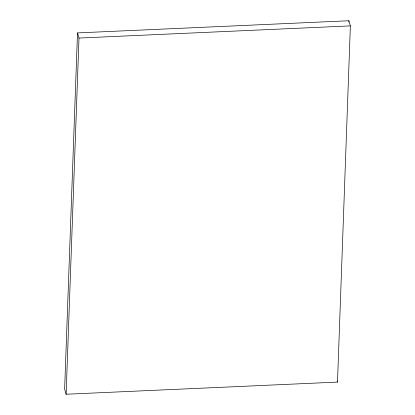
<?xml version="1.0" encoding="UTF-8"?>
<svg xmlns="http://www.w3.org/2000/svg" width="415" height="415" viewBox="0 0 415 415"><rect width="100%" height="100%" fill="white"/><g stroke="black" fill="none" stroke-linecap="round" stroke-linejoin="round"><path stroke-width="0.62" d="M77.501 32.91L64.631 389.109L66.125 394.25L337.499 382.091L350.369 25.891L348.875 20.75L77.501 32.91L78.995 38.056L66.125 394.25M348.828 22.047L348.875 20.75M78.995 38.056L350.369 25.891M337.167 380.944L337.499 382.091"/></g></svg>
